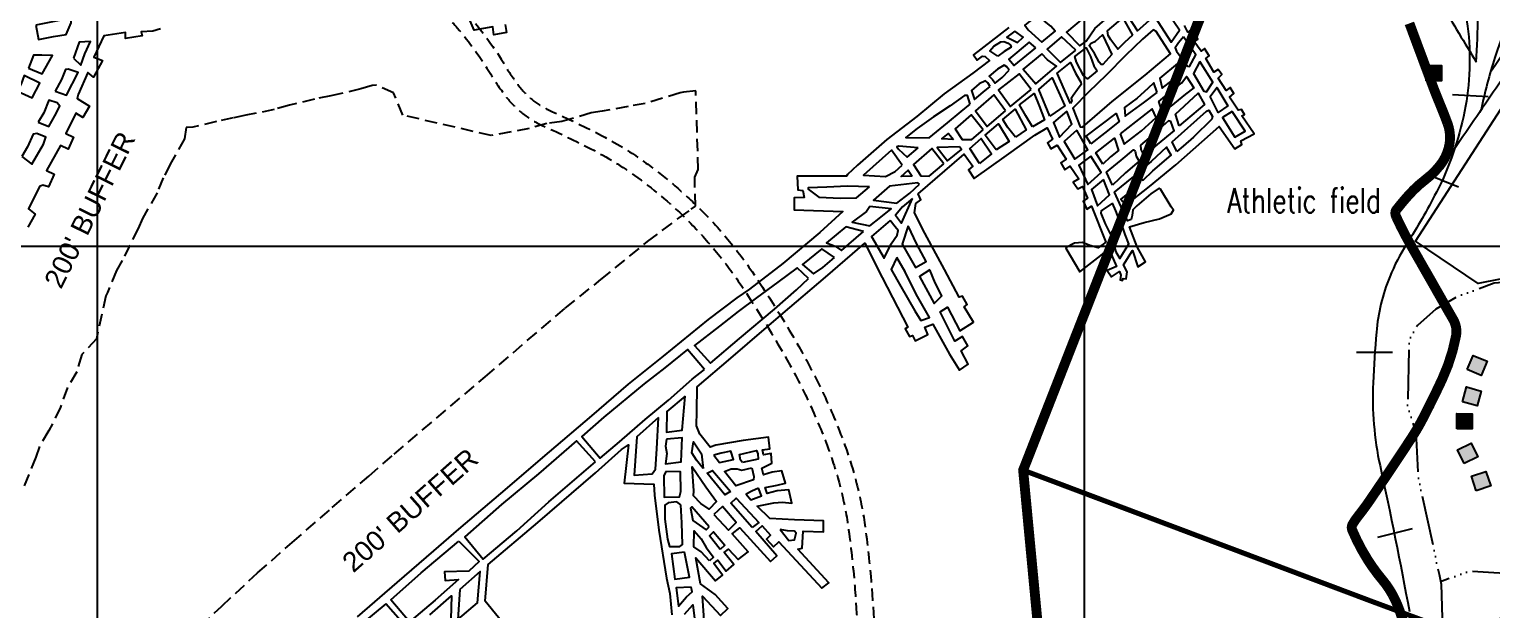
# Model space of a CAD drawing. Header units: inches. Extents: x 10131215 to 10153225, y 3476725 to 3491422.
# Drawn here: x 10145862 to 10148825, y 3483264 to 3484440 of the extents above; entities that cross this region are included whole.
import ezdxf
from ezdxf.enums import TextEntityAlignment as Align

# ---------------------------------------------------------------- set-up
doc = ezdxf.new("R2010")
doc.units = ezdxf.units.IN
doc.header["$LTSCALE"] = 100
doc.header["$MEASUREMENT"] = 0
for name, pattern in [('CENTER', [2, 1.25, -0.25, 0.25, -0.25]), ('CENTER2', [1.125, 0.75, -0.125, 0.125, -0.125]), ('DASHED2', [0.375, 0.25, -0.125]), ('HIDDEN', [0.375, 0.25, -0.125]), ('STREAM', [1.5, 1, -0.125, 0, -0.125, 0, -0.125, 0, -0.125])]:
    doc.linetypes.add(name, pattern=pattern)
doc.layers.get('0').update_dxf_attribs({"color": 60, "linetype": 'CONTINUOUS'})
for name, color, linetype in [('BOUNDARY-CITY', 251, 'CENTER2'), ('BUFFER ZONE-200', 200, 'HIDDEN'), ('BUILDINGS', 7, 'CONTINUOUS'), ('GEOGRAPHIC LABELS', 7, 'CONTINUOUS'), ('GRID COORDINATES-VA SOUTH NAD27', 252, 'CONTINUOUS'), ('MINE WORKINGS-ADJACENT-GREGORY COAL-6690', 251, 'CONTINUOUS'), ('MINE WORKINGS-ADJACENT-SLICK LIZARD-OM429', 251, 'CONTINUOUS'), ('OUTCROP-UPPER MASON-IMBODEN', 7, 'CONTINUOUS'), ('PROPERTY LINES-MINERAL', 1, 'CENTER'), ('RAILROADS', 30, 'CONTINUOUS'), ('ROADS', 34, 'DASHED2'), ('WATER-SURFACE', 140, 'STREAM')]:
    doc.layers.add(name, color=color, linetype=linetype)
doc.styles.add('BUFFER LABELS', font='ARIAL.TTF', dxfattribs={"height": 40})
doc.styles.add('ROMANS', font='ROMANS.SHX')

# ---------------------------------------------------------------- blocks, each defined once
blk = doc.blocks.new('RRTIC')
blk.add_line((0, -36.2), (0, 36.2))

msp = doc.modelspace()

# ---------------------------------------------------------------- linework, layer by layer
at = {"layer": 'BOUNDARY-CITY', "const_width": 10.3, "flags": 128}
msp.add_lwpolyline([(10148420.8, 3484951.7), (10148777.9, 3485880.1), (10148796.5, 3485897.3), (10149368.4, 3485676.6), (10150282.5, 3485316.3), (10149776.3, 3483985.3), (10149438.3, 3483084.8), (10149398.1, 3482978.8), (10148582.1, 3483281.3), (10147875.8, 3483547), (10148313, 3484683.6)], close=True, dxfattribs=at)
at = {"layer": 'BOUNDARY-CITY', "linetype": 'Continuous', "flags": 128}
msp.add_lwpolyline([(10149030.8, 3483970.6), (10148797.5, 3483925.1), (10148670.6, 3484011), (10148886.8, 3484344.9), (10148935.1, 3484338.7)], dxfattribs=at)
at = {"layer": 'BUFFER ZONE-200'}
for points in [[(10147212.4, 3484314.9), (10147187.8, 3484312.4), (10147181.1, 3484310.8), (10147110, 3484289.6), (10147075.1, 3484283.3), (10147022.8, 3484273.8), (10147000.5, 3484270.3), (10146940.9, 3484253.1), (10146910.6, 3484249), (10146875, 3484238.6), (10146798.1, 3484224.7), (10146618.8, 3484265.8), (10146599.8, 3484311.2), (10146564.5, 3484326.9), (10146556.9, 3484325.8), (10146533.7, 3484318.9), (10146473, 3484305.3), (10146440.1, 3484298.2), (10146389.1, 3484285.9), (10146358.1, 3484277.1), (10146300.8, 3484265.8), (10146275.2, 3484260.3), (10146241, 3484253), (10146193.4, 3484241.9), (10146179.8, 3484240.8), (10146176.5, 3484217.8), (10146147.4, 3484167), (10146133.5, 3484138.8), (10146121, 3484108.6), (10146091.3, 3484056.5), (10146082.3, 3484036.2), (10146050.4, 3483971.5), (10146038.9, 3483951.3), (10146020.6, 3483906.5), (10146017, 3483899.7), (10145997.9, 3483812.8), (10145968.5, 3483781.1), (10145958, 3483746.3), (10145939.1, 3483714.1), (10145925.4, 3483674.7), (10145901.7, 3483627), (10145882.6, 3483594.8), (10145875.5, 3483573.1), (10145848.1, 3483507.1)], [(10145953.7, 3483007.9), (10146060.2, 3483094.1), (10146118.2, 3483150.2), (10146209.7, 3483231.1), (10146252.1, 3483271.8), (10146324.3, 3483338.8), (10146394.6, 3483400.6), (10146475.8, 3483471.1), (10146550.2, 3483535), (10146601, 3483579.4), (10146687, 3483652.3), (10146785.7, 3483736.1), (10146871.1, 3483809.3), (10146948, 3483874.8), (10147020.1, 3483933), (10147114.6, 3484010), (10147178.5, 3484057.9), (10147203.3, 3484075.3), (10147211.8, 3484081.8), (10147210.3, 3484140.1), (10147217.5, 3484155.7), (10147212.4, 3484314.9)]]:
    msp.add_lwpolyline(points, dxfattribs=at)
at = {"layer": 'BUILDINGS'}
for points in [[(10148692.6, 3484335.6), (10148692.6, 3484366.5), (10148723.5, 3484366.5), (10148723.5, 3484335.6)], [(10148775.7, 3483751.1), (10148787.9, 3483779.5), (10148816.3, 3483767.4), (10148804.2, 3483738.9)], [(10148765.8, 3483685.6), (10148774.2, 3483715.4), (10148804, 3483707), (10148795.6, 3483677.2)], [(10148754.4, 3483630.5), (10148754.6, 3483661.5), (10148785.5, 3483661.3), (10148785.4, 3483630.4)], [(10148769.6, 3483560.3), (10148755.9, 3483588), (10148783.6, 3483601.7), (10148797.3, 3483574)], [(10148793.8, 3483505.3), (10148784.1, 3483534.7), (10148813.5, 3483544.4), (10148823.2, 3483515)]]:
    msp.add_lwpolyline(points, close=True, dxfattribs=at)
for points in [[(10148692.6, 3484366.5), (10148723.5, 3484366.5), (10148692.6, 3484335.6), (10148723.5, 3484335.6)], [(10148787.9, 3483779.5), (10148816.3, 3483767.4), (10148775.7, 3483751.1), (10148804.2, 3483738.9)], [(10148774.2, 3483715.4), (10148804, 3483707), (10148765.8, 3483685.6), (10148795.6, 3483677.2)], [(10148754.6, 3483661.5), (10148785.5, 3483661.3), (10148754.4, 3483630.5), (10148785.4, 3483630.4)], [(10148755.9, 3483588), (10148783.6, 3483601.7), (10148769.6, 3483560.3), (10148797.3, 3483574)], [(10148784.1, 3483534.7), (10148813.5, 3483544.4), (10148793.8, 3483505.3), (10148823.2, 3483515)]]:
    msp.add_solid(points, dxfattribs=at)
at = {"layer": 'GRID COORDINATES-VA SOUTH NAD27'}
for p, q in [((10146000, 3476730), (10146000, 3490730)), ((10148000, 3476730), (10148000, 3490730)), ((10153220, 3484000), (10131220, 3484000))]:
    msp.add_line(p, q, dxfattribs=at)
at = {"layer": 'MINE WORKINGS-ADJACENT-GREGORY COAL-6690', "flags": 128}
for points in [[(10146127.6, 3484441), (10146112.3, 3484436), (10146088.9, 3484434.5), (10146090.6, 3484426.9), (10146057.1, 3484421.5), (10146057.1, 3484433), (10146013.3, 3484426.8), (10145993, 3484383.6), (10146010.2, 3484376.9), (10145992.2, 3484342.7), (10145980.3, 3484352.4), (10145961.1, 3484308), (10145958.7, 3484299.8), (10145983.9, 3484283.9), (10145970.7, 3484261), (10145956.5, 3484269.7), (10145935.9, 3484228.6), (10145951.2, 3484221.4), (10145941, 3484196.8), (10145925.3, 3484204.3), (10145896.8, 3484153.9), (10145912.5, 3484146.7), (10145901.1, 3484121), (10145889.1, 3484124), (10145882.3, 3484121.7), (10145860.3, 3484076.2), (10145873.7, 3484065.3), (10145858.7, 3484039)], [(10146826.2, 3484449.8), (10146829.1, 3484433.6), (10146802.9, 3484428.8), (10146801.5, 3484445.1), (10146763.6, 3484437.8), (10146753.5, 3484461.9)]]:
    msp.add_lwpolyline(points, dxfattribs=at)
for points in [[(10145875.3, 3484448), (10145880.5, 3484419), (10145911.1, 3484424.9), (10145936.9, 3484429.4), (10145946.8, 3484452.9), (10145946.4, 3484462.3)], [(10145951.5, 3484381.5), (10145966.3, 3484367.1), (10145974.7, 3484390), (10145985.7, 3484415), (10145963.2, 3484413.8)], [(10145860.4, 3484361.3), (10145887.8, 3484349.4), (10145909.1, 3484387), (10145887, 3484387.2), (10145870.5, 3484387.3)], [(10145914.5, 3484314.3), (10145937.1, 3484306.1), (10145961.1, 3484352.2), (10145941, 3484359.3), (10145935.4, 3484358.2), (10145927.3, 3484338)], [(10145838, 3484314.5), (10145845.2, 3484311.3), (10145868, 3484301.1), (10145883.4, 3484330.8), (10145851.4, 3484346.4), (10145845.2, 3484329.1)], [(10145880.1, 3484251.8), (10145901.4, 3484242.9), (10145913.7, 3484264.7), (10145924.1, 3484284.2), (10145918.5, 3484290.9), (10145901.7, 3484296.2), (10145891.1, 3484270.4)], [(10145846.9, 3484182), (10145867.4, 3484167), (10145891, 3484207.4), (10145895.4, 3484221.4), (10145876.9, 3484229.1), (10145870, 3484227.2), (10145858.1, 3484202.1)]]:
    msp.add_lwpolyline(points, close=True, dxfattribs=at)
at = {"layer": 'MINE WORKINGS-ADJACENT-SLICK LIZARD-OM429', "flags": 128}
for points in [[(10148149, 3484526.4), (10148121.9, 3484503.3), (10148124.2, 3484491.4), (10148148.7, 3484455.7), (10148175.4, 3484413.5), (10148192.3, 3484437.8), (10148169.9, 3484472.1), (10148161.1, 3484487.3), (10148154.1, 3484510.6)], [(10148079.2, 3484488.5), (10148056.4, 3484514.5), (10148018.4, 3484480.1), (10147963.5, 3484434.3), (10147990.7, 3484406.1), (10148003.8, 3484415.8), (10148021.2, 3484441.2), (10148051.6, 3484467.6)], [(10147908.3, 3484466.3), (10147889.1, 3484456), (10147879.3, 3484448.3), (10147885.9, 3484438.9), (10147913.4, 3484413.7), (10147940.7, 3484435.9), (10147932.1, 3484446.1), (10147918.8, 3484456.4)], [(10148111.1, 3484491.5), (10148086, 3484469.9), (10148107.7, 3484436.9), (10148131.4, 3484457.6)], [(10147859.2, 3484436.1), (10147842.9, 3484423.7), (10147864.1, 3484412.8), (10147875.5, 3484423.7)], [(10148145.4, 3484435.3), (10148139.4, 3484438.6), (10148117.8, 3484420.1), (10148084.1, 3484387.3), (10148044.2, 3484346.7), (10148008.1, 3484312.5), (10147976.4, 3484280.3), (10147991.6, 3484242.6), (10147996.1, 3484241.7), (10148056.2, 3484293.4), (10148122.9, 3484347), (10148174.7, 3484390.4)], [(10148097.2, 3484427.8), (10148081.1, 3484413.3), (10148067.4, 3484399.6), (10148053.8, 3484418.6), (10148048.2, 3484427.4), (10148046.5, 3484436.4), (10148078, 3484462.7)], [(10147824.6, 3484385.6), (10147808, 3484396.3), (10147816.2, 3484405.5), (10147830.8, 3484414.5), (10147836.9, 3484415.1), (10147845.4, 3484411.9), (10147849.9, 3484408), (10147851.6, 3484403.5), (10147837.4, 3484394.7)], [(10147901.2, 3484402.6), (10147887.9, 3484413.6), (10147846.8, 3484379.5), (10147857.6, 3484366.5)], [(10147982.8, 3484397.5), (10147953.2, 3484424.5), (10147924.4, 3484399.7), (10147951.7, 3484372.6)], [(10148055.5, 3484388.7), (10148037.5, 3484368.7), (10148033.6, 3484368.6), (10148029.6, 3484373.2), (10148020.5, 3484390.7), (10148009.4, 3484407.3), (10148013.9, 3484412), (10148022.1, 3484415.5), (10148036.8, 3484428.9)], [(10148201, 3484424.5), (10148190.4, 3484412.1), (10148183.5, 3484402.6), (10148186.3, 3484395.3), (10148208.8, 3484364.9), (10148212.9, 3484364.4), (10148225.6, 3484388.3)], [(10147913.7, 3484389.8), (10147875.8, 3484359.2), (10147901.4, 3484329.1), (10147921.3, 3484346.4), (10147943.7, 3484364.9), (10147925.3, 3484378)], [(10148025.5, 3484355.4), (10148006, 3484339.5), (10147998.4, 3484346.3), (10147983.7, 3484373.5), (10147980.4, 3484384.5), (10148003.8, 3484402.2), (10148012.4, 3484384.9), (10148019.3, 3484365.9)], [(10147847.6, 3484357.3), (10147842.6, 3484363.7), (10147837.4, 3484367.4), (10147824.1, 3484359.1), (10147806.9, 3484344.8), (10147814, 3484337.8), (10147819.1, 3484330.5), (10147833.4, 3484342.4)], [(10147892.2, 3484317.7), (10147867.6, 3484349.4), (10147825.8, 3484317.2), (10147850.2, 3484283.4)], [(10147972, 3484289.3), (10147944.7, 3484351.1), (10147971.4, 3484372.6), (10147981.8, 3484351.1), (10147992.5, 3484332.9), (10147993.3, 3484328.3), (10147985.7, 3484317.9), (10147976.9, 3484306), (10147973.2, 3484299.9), (10147974.3, 3484295.2)], [(10148188.7, 3484370.7), (10148152.9, 3484341), (10148157.8, 3484320.7), (10148199.3, 3484353.3)], [(10148233.5, 3484374.3), (10148220.7, 3484350.2), (10148242.2, 3484314.5), (10148247.4, 3484313.2), (10148260, 3484333)], [(10147809, 3484324.1), (10147804.4, 3484331.5), (10147799.3, 3484335.2), (10147787, 3484329.6), (10147771, 3484316), (10147777.3, 3484297.8), (10147794.9, 3484312.3)], [(10147929.9, 3484264), (10147907.7, 3484318.1), (10147934.8, 3484341.6), (10147960.1, 3484285.1)], [(10148147.1, 3484311.5), (10148140.6, 3484331.1), (10148128.2, 3484319.8), (10148107, 3484300.2), (10148081.3, 3484281.1), (10148082.8, 3484264.2), (10148119.8, 3484291.1)], [(10148158.7, 3484269.3), (10148150.9, 3484293.7), (10148179.8, 3484317.6), (10148197, 3484331.2), (10148206.5, 3484344), (10148221.8, 3484321.5), (10148205, 3484308.1), (10148174.8, 3484283.9)], [(10148254.9, 3484303.6), (10148268.4, 3484321.7), (10148290.5, 3484285), (10148270.9, 3484271.6)], [(10147768.6, 3484287.9), (10147762.8, 3484305.5), (10147757.1, 3484305.7), (10147727.9, 3484284.7), (10147694.1, 3484262.4), (10147660.7, 3484238.6), (10147637.8, 3484220.5), (10147685.6, 3484219.8), (10147722.5, 3484250.5), (10147750.1, 3484273.1)], [(10147839.9, 3484274.8), (10147816.1, 3484307.1), (10147779.2, 3484274.8), (10147803.2, 3484242.8)], [(10147894.4, 3484242.1), (10147880.9, 3484264.6), (10147868.2, 3484286.5), (10147897.8, 3484309.7), (10147908.4, 3484284.8), (10147918.8, 3484256.5)], [(10148192, 3484244), (10148184.2, 3484267.6), (10148230.1, 3484310.7), (10148243, 3484287.5)], [(10147795.1, 3484236.2), (10147770.5, 3484266.4), (10147737.7, 3484237.9), (10147752.5, 3484216.3), (10147772, 3484216.6)], [(10147860.1, 3484221.1), (10147843.8, 3484241.9), (10147834.7, 3484256.9), (10147859.8, 3484278.2), (10147882.2, 3484236.4)], [(10147964.1, 3484274.3), (10147937.5, 3484251.1), (10147949.4, 3484221.6), (10147974.5, 3484248)], [(10148012.7, 3484207.6), (10148003.7, 3484223.5), (10148033.7, 3484246), (10148064.3, 3484269.5), (10148070.4, 3484253.2), (10148040.4, 3484229.4)], [(10148072.6, 3484228.3), (10148080.4, 3484207), (10148115.4, 3484234.2), (10148145.2, 3484260.9), (10148136.9, 3484278.9), (10148103.3, 3484252.6)], [(10148187.1, 3484192.4), (10148178, 3484211.6), (10148247.6, 3484274.2), (10148251.8, 3484276.1), (10148259.8, 3484263.4), (10148257.8, 3484257.5), (10148220.9, 3484221.2), (10148200.1, 3484202.9)], [(10148299.2, 3484273.2), (10148280, 3484261.1), (10148304.5, 3484221.1), (10148325.5, 3484233.5)], [(10147821.4, 3484195.7), (10147798.8, 3484225.1), (10147826.1, 3484248.2), (10147847.4, 3484212.9)], [(10147984.5, 3484235.4), (10147958.7, 3484212.8), (10147980.2, 3484176.9), (10148006.6, 3484195.6)], [(10148113.4, 3484205.3), (10148114.3, 3484196.6), (10148120.8, 3484182.6), (10148147.9, 3484206.8), (10148181.6, 3484234.2), (10148174.9, 3484253), (10148170.2, 3484254.6), (10148139.9, 3484227.2)], [(10147663.1, 3484199.8), (10147623.7, 3484203), (10147619.9, 3484202.1), (10147623.1, 3484197.3), (10147640.8, 3484180.9)], [(10147747.1, 3484201.9), (10147701.5, 3484200.1), (10147722.5, 3484173.5), (10147750.9, 3484196.4)], [(10147734.4, 3484216.9), (10147710.7, 3484217.7), (10147724.3, 3484228.6)], [(10147787.6, 3484168), (10147767.7, 3484198.1), (10147790.6, 3484218.8), (10147811.5, 3484187.9)], [(10148037, 3484167), (10148022.9, 3484189.7), (10148060.6, 3484219.6), (10148068.7, 3484194.4), (10148053, 3484181.5)], [(10148110.4, 3484151.7), (10148113.6, 3484142.9), (10148114.7, 3484136.1), (10148118.8, 3484134.2), (10148138.4, 3484153.1), (10148175.8, 3484184.6), (10148166.2, 3484200.8), (10148135.3, 3484172.1)], [(10147630.8, 3484164.8), (10147608.7, 3484195.3), (10147552.1, 3484144.6), (10147597.1, 3484141.6), (10147616.5, 3484152.1)], [(10147714.9, 3484167.1), (10147690.5, 3484198.4), (10147653.4, 3484166.1), (10147668.7, 3484143.2), (10147685.1, 3484142.7)], [(10148013.2, 3484182.6), (10147988.4, 3484164.4), (10148006.7, 3484125.7), (10148033.7, 3484149.8)], [(10148057, 3484124.3), (10148044.7, 3484150.6), (10148074.2, 3484174.7), (10148099.2, 3484195.8), (10148102.6, 3484193.1), (10148104.8, 3484182.7), (10148111, 3484172.5), (10148083.2, 3484149.1)], [(10147651, 3484142.6), (10147628.7, 3484141.9), (10147642.5, 3484154.2)], [(10147564.7, 3484120.6), (10147520.2, 3484122.1), (10147478.3, 3484120.1), (10147440.3, 3484118.6), (10147440.4, 3484115.9), (10147461.6, 3484099.8), (10147505.8, 3484097.9), (10147537.9, 3484098.5)], [(10147665.8, 3484125.9), (10147662.3, 3484128.9), (10147605.3, 3484122.2), (10147572.8, 3484093.8), (10147619.9, 3484087.7), (10147646.3, 3484108.2)], [(10148038.7, 3484135.7), (10148014.2, 3484115.4), (10148026.6, 3484082.1), (10148050.7, 3484104.5)], [(10147565.3, 3484080.7), (10147558.6, 3484071.1), (10147529.3, 3484049.4), (10147564.8, 3484042.1), (10147587.4, 3484059.2), (10147608.1, 3484076.5)], [(10147651.4, 3484097.2), (10147631.5, 3484080.4), (10147616.9, 3484063.3), (10147629.2, 3484047)], [(10148056.9, 3484088), (10148033.7, 3484071.9), (10148033.4, 3484067.7), (10148041.7, 3484045.6), (10148051.9, 3484025.8), (10148071.6, 3484051.4), (10148063.8, 3484072)], [(10147606.1, 3484052.3), (10147568.8, 3484020.1), (10147594.1, 3483976), (10147608.4, 3484005.5), (10147620.2, 3484023), (10147622.7, 3484032.3), (10147616.6, 3484039.7)], [(10147552.3, 3484030), (10147516.4, 3484039.5), (10147477.1, 3484007.3), (10147494.8, 3484000.3), (10147507.8, 3483991.7)], [(10147642.9, 3484041.7), (10147630.7, 3484004.9), (10147657.5, 3483957.3), (10147679.4, 3483969.4), (10147660.6, 3484004.6)], [(10148058.1, 3484007.8), (10148063.8, 3483989.4), (10148071.4, 3483975.4), (10148090.1, 3484005.2), (10148082.3, 3484024.2), (10148076.9, 3484040.1)], [(10147493.5, 3483977.8), (10147467.7, 3483995.4), (10147428.8, 3483963.4), (10147450.9, 3483944.8), (10147469.7, 3483957.1)], [(10147619.5, 3483977.7), (10147608.3, 3483953.2), (10147628.2, 3483919.2), (10147656.6, 3483869.8), (10147668.5, 3483849.8), (10147685.8, 3483856), (10147658.7, 3483903.4), (10147636.6, 3483948.4)], [(10147440.7, 3483935), (10147417.9, 3483956.7), (10147378.8, 3483927.8), (10147335.8, 3483896.1), (10147298.1, 3483868.1), (10147260.5, 3483838.5), (10147209.6, 3483799.1), (10147242.2, 3483763.4), (10147301.3, 3483813.4), (10147371.8, 3483873.3), (10147416.7, 3483912.4)], [(10147686.4, 3483952.8), (10147665.7, 3483939.5), (10147695.2, 3483884.7), (10147711.2, 3483900.3), (10147697.6, 3483926.6)], [(10147230.4, 3483750.9), (10147195.6, 3483791.6), (10147150, 3483754.3), (10147108.1, 3483721.8), (10147026, 3483654.4), (10146981.6, 3483615.3), (10147019, 3483571.4), (10147058.1, 3483604.6), (10147109.7, 3483649.5), (10147157.1, 3483689), (10147205.4, 3483731.3)], [(10147190.6, 3483696.9), (10147153.7, 3483665.8), (10147153.4, 3483623.9), (10147184.6, 3483628.2)], [(10147136.9, 3483653.5), (10147093.3, 3483614.7), (10147087.4, 3483536.6), (10147123.9, 3483539.2), (10147131, 3483549.1), (10147133.2, 3483590)], [(10147152.8, 3483609.7), (10147151.2, 3483595.7), (10147153.9, 3483580.5), (10147151.3, 3483559.5), (10147183.1, 3483564), (10147184.6, 3483612.4)], [(10147009.2, 3483563.9), (10146970.8, 3483606.3), (10146893.5, 3483539.8), (10146819.1, 3483477.5), (10146744.2, 3483411.9), (10146781.6, 3483367), (10146849.9, 3483424.1), (10146915, 3483482.7)], [(10147227.3, 3483550.1), (10147214.2, 3483566.9), (10147204.1, 3483582.1), (10147207.8, 3483604.1), (10147224.1, 3483580.3)], [(10147249.1, 3483577.1), (10147260.4, 3483562.7), (10147288.8, 3483568.8), (10147283.6, 3483585.6), (10147263.6, 3483581.4)], [(10147307, 3483562.5), (10147302.9, 3483567.3), (10147301, 3483578.6), (10147335.7, 3483586.7), (10147338.5, 3483580.1), (10147339, 3483569)], [(10147208.1, 3483495), (10147208.4, 3483505.4), (10147205.2, 3483554), (10147233.1, 3483513), (10147254.3, 3483483.7), (10147239.3, 3483467.7), (10147222.6, 3483479.3)], [(10147325.8, 3483551.4), (10147330.3, 3483534.2), (10147329.1, 3483527.5), (10147293.7, 3483515.1), (10147270.6, 3483544.4), (10147284.4, 3483549.4), (10147296, 3483549.5), (10147305.9, 3483546.9)], [(10147152, 3483544.3), (10147147.7, 3483535.2), (10147148.7, 3483492.5), (10147179.6, 3483492.7), (10147182.3, 3483503.6), (10147181.8, 3483543.8)], [(10147282.7, 3483503.6), (10147271.5, 3483496.9), (10147235.7, 3483540.6), (10147246.2, 3483546.4)], [(10147326.4, 3483430.8), (10147283.4, 3483479.9), (10147294.4, 3483490.5), (10147340.2, 3483441.3)], [(10147339.7, 3483510.5), (10147325.8, 3483504.3), (10147314.3, 3483498.2), (10147323.7, 3483487.2), (10147345.6, 3483494.7)], [(10147181.9, 3483476.8), (10147174.3, 3483482.6), (10147156.6, 3483480.6), (10147149.5, 3483476.3), (10147150, 3483447.8), (10147154.9, 3483407.5), (10147158.9, 3483392.6), (10147180.2, 3483392.6), (10147185.8, 3483396.6), (10147184.2, 3483440.3)], [(10147239.8, 3483432.1), (10147204.2, 3483472.7), (10147201.8, 3483470.2), (10147206.5, 3483444.7), (10147233.4, 3483425.9)], [(10147249.2, 3483457.5), (10147278.4, 3483425.7), (10147294.4, 3483440.7), (10147266.6, 3483473.4)], [(10146732.6, 3483403.1), (10146773.3, 3483362.2), (10146752.5, 3483342.7), (10146703, 3483341.3), (10146704.7, 3483323.7), (10146731.7, 3483325.7), (10146684.4, 3483284), (10146632.5, 3483240), (10146594.3, 3483284.4), (10146656.2, 3483339.1)], [(10147240, 3483363.5), (10147223.2, 3483381.4), (10147208.8, 3483391.8), (10147209.4, 3483424.1), (10147223.4, 3483407.8), (10147233.8, 3483390.4), (10147248.6, 3483371)], [(10147261.7, 3483386.2), (10147240.2, 3483414), (10147248.5, 3483422.3), (10147271.1, 3483395)], [(10147383.5, 3483426.6), (10147401.3, 3483404.8), (10147412.6, 3483405.8), (10147415.8, 3483419.6), (10147412.2, 3483423.7), (10147398.5, 3483424.3)], [(10147189.4, 3483380.9), (10147162.9, 3483377.5), (10147169.9, 3483326.2), (10147199.7, 3483330.5)], [(10146734.1, 3483305.3), (10146730.3, 3483244.7), (10146770.3, 3483278.6), (10146775.4, 3483341.7)], [(10147202.9, 3483310.1), (10147172.6, 3483308.9), (10147177.6, 3483271.2), (10147193.6, 3483290.1), (10147204.9, 3483300.8)], [(10146584.7, 3483276.5), (10146486, 3483194.4), (10146553.8, 3483174.2), (10146596.6, 3483212.2), (10146624.4, 3483231.1)]]:
    msp.add_lwpolyline(points, close=True, dxfattribs=at)
for points in [[(10147846.5, 3484443.2), (10147775, 3484388.3), (10147782.5, 3484377.6), (10147793.3, 3484385.4), (10147799.1, 3484385), (10147807.5, 3484376.3), (10147773.8, 3484351.1), (10147715.7, 3484309.4), (10147660.3, 3484263.5), (10147599.4, 3484216.9), (10147540.3, 3484164.7), (10147519.9, 3484145.6), (10147517.6, 3484142.6), (10147418, 3484142.7), (10147418.9, 3484114.8), (10147429.3, 3484113.6), (10147431.9, 3484099.4), (10147411.5, 3484098.7), (10147412.1, 3484074.4), (10147510.5, 3484070.5), (10147463.5, 3484028.1), (10147389.1, 3483965.7), (10147321.5, 3483913.8), (10147295.8, 3483895.9), (10147237.8, 3483852.4), (10147146.1, 3483777.7), (10147075.7, 3483720.8), (10147001, 3483657.2), (10146915.5, 3483584), (10146816.5, 3483499.8), (10146731.5, 3483427.8), (10146681.1, 3483383.8), (10146606.5, 3483319.7), (10146526.2, 3483250)], [(10147232.9, 3483194.2), (10147226.1, 3483292.1), (10147262.5, 3483252.9), (10147277.2, 3483266.9), (10147251.4, 3483295.3), (10147221.9, 3483316.9), (10147212.4, 3483369.2), (10147252.4, 3483322.5), (10147266.4, 3483334.5), (10147248.7, 3483358), (10147256.8, 3483364.6), (10147274.2, 3483342.3), (10147289.5, 3483355.7), (10147269.8, 3483380.3), (10147279, 3483387.1), (10147298.3, 3483366.2), (10147318.6, 3483381.7), (10147286.4, 3483418.2), (10147301.7, 3483430.4), (10147363.7, 3483361.7), (10147376.7, 3483373.6), (10147334.2, 3483422.6), (10147346.8, 3483434.5), (10147363.8, 3483415.5), (10147355.8, 3483407.4), (10147370, 3483391.7), (10147380.5, 3483401.5), (10147467.7, 3483307.9), (10147481.9, 3483318.7), (10147419, 3483387.2), (10147427.9, 3483389.3), (10147430, 3483423.3), (10147471.1, 3483422.2), (10147471.5, 3483444.3), (10147412.8, 3483446.4), (10147362.2, 3483449.1), (10147337.1, 3483474.2), (10147370.7, 3483481.1), (10147388.3, 3483482.1), (10147407.4, 3483479.8), (10147401, 3483507.1), (10147377.4, 3483505), (10147357.3, 3483499.8), (10147352.8, 3483511.7), (10147377.2, 3483516.5), (10147394.3, 3483520.6), (10147387.1, 3483545.6), (10147367.3, 3483542.8), (10147349.9, 3483537.3), (10147346.3, 3483551.2), (10147366.5, 3483560.9), (10147365.2, 3483580.7), (10147349.6, 3483577.9), (10147347.9, 3483588.2), (10147362.2, 3483590.1), (10147359.9, 3483613.5), (10147308.6, 3483607.3), (10147253, 3483597.4), (10147241.4, 3483593.5), (10147220.6, 3483619.8), (10147213.8, 3483636.9), (10147214.4, 3483666.7), (10147215.2, 3483715.4), (10147283.4, 3483774.1), (10147389.3, 3483865), (10147475.1, 3483937.6), (10147555, 3484006.4), (10147590, 3483937.3), (10147642.2, 3483836.3), (10147636.5, 3483832.9), (10147645.3, 3483817.7), (10147651.3, 3483819.9), (10147657.3, 3483808.8), (10147682.9, 3483821.5), (10147676.5, 3483836.6), (10147693, 3483842.9), (10147726.6, 3483782.1), (10147747, 3483749.7), (10147764.6, 3483761.3), (10147750.4, 3483788.4), (10147763.4, 3483798.9), (10147753, 3483817.6), (10147737.5, 3483807.9), (10147707.5, 3483867.6), (10147722.7, 3483877.4), (10147747.3, 3483828.9), (10147775.2, 3483846.5), (10147756.6, 3483877.9), (10147762.1, 3483882.4), (10147752.9, 3483899.4), (10147746.1, 3483897.5), (10147716.5, 3483953.4), (10147676.6, 3484027.2), (10147655.5, 3484067.9), (10147658.6, 3484086.7), (10147668.2, 3484094.7), (10147663.3, 3484106.4), (10147716.9, 3484152.9), (10147756, 3484187.1), (10147773.7, 3484162.7), (10147765.3, 3484155.4), (10147776.2, 3484137.5), (10147842.3, 3484183.9), (10147899.8, 3484225.6), (10147924.6, 3484240.4), (10147935.3, 3484217.1), (10147924.9, 3484210.2), (10147932.1, 3484197.8), (10147944.8, 3484205.3), (10147962.8, 3484176.5), (10147952.4, 3484169.6), (10147960.5, 3484155.3), (10147971.3, 3484162.5), (10147988.5, 3484137), (10147977.4, 3484130.4), (10147986.3, 3484116.6), (10147995.9, 3484121.7), (10148006.4, 3484097.7), (10147997.1, 3484091.7), (10148004.6, 3484075.2), (10148014.1, 3484081.5), (10148043.4, 3484008.5), (10148028.1, 3483997), (10148011.2, 3484001.9), (10147996.3, 3484007.9), (10147980.1, 3484006.7), (10147963.2, 3483997.6), (10147962.1, 3483996.3), (10147990.7, 3483948.9), (10148033.4, 3483981.8), (10148049.3, 3483995.2), (10148065.2, 3483959.6), (10148046.1, 3483951.3), (10148054.6, 3483938.8), (10148070.9, 3483949), (10148073.5, 3483942), (10148072.4, 3483932.4), (10148077.1, 3483930.9), (10148078.3, 3483935), (10148084.5, 3483934.3), (10148086.7, 3483948.5), (10148079.3, 3483962.7), (10148097.4, 3483992.1), (10148108.1, 3483958.8), (10148123.7, 3483968.6), (10148106.9, 3483999.1), (10148091.6, 3484039.5), (10148120.9, 3484048.5), (10148152.4, 3484055.7), (10148175.8, 3484066), (10148180.2, 3484073.3), (10148175.8, 3484080.2), (10148154.2, 3484116.3), (10148151.1, 3484118.1), (10148134.6, 3484106.3), (10148106, 3484082.1), (10148098.3, 3484074), (10148096.4, 3484062.9), (10148094.4, 3484054.5), (10148087.5, 3484051.7), (10148061.2, 3484109.7), (10148100.2, 3484141.4), (10148110, 3484125.5), (10148073.5, 3484095.5), (10148083.7, 3484083.3), (10148131.8, 3484121.2), (10148185.2, 3484165), (10148273, 3484242.7), (10148304.9, 3484198), (10148319, 3484206.3), (10148316.9, 3484214.2), (10148343.8, 3484228.4), (10148318.7, 3484264.6), (10148324.3, 3484267.3), (10148318.1, 3484277.7), (10148311.6, 3484275.8), (10148294.1, 3484302.4), (10148302.7, 3484309.9), (10148295.2, 3484321.6), (10148287.1, 3484316.1), (10148271.2, 3484340.8), (10148278.5, 3484348), (10148270.9, 3484358.2), (10148262.5, 3484353.3), (10148246.3, 3484380.4), (10148252.7, 3484386), (10148243, 3484401.1), (10148236.5, 3484395.8), (10148221.9, 3484415.7), (10148229.8, 3484419.5), (10148216.1, 3484439.4), (10148209.2, 3484433.8), (10148202.7, 3484447.3)], [(10146839.8, 3483215.6), (10146786, 3483281.6), (10146792, 3483356.2), (10146892.3, 3483441.3), (10147009.3, 3483541.7), (10147061.6, 3483588.7), (10147076, 3483598.4), (10147067.5, 3483520.6), (10147127.3, 3483518.7), (10147128.5, 3483496.2), (10147137.4, 3483425.2), (10147153.1, 3483328), (10147159.6, 3483297.1), (10147163.7, 3483254.1)], [(10146673.3, 3483254.3), (10146717.7, 3483292.2), (10146715.5, 3483221.4)], [(10147189.5, 3483255.3), (10147206.3, 3483274.5), (10147216.7, 3483191.2)]]:
    msp.add_lwpolyline(points, dxfattribs=at)
at = {"layer": 'OUTCROP-UPPER MASON-IMBODEN', "const_width": 20}
msp.add_lwpolyline([(10148658.5, 3484451.8, 0.000872), (10148703.9, 3484330, 0.00871), (10148719.9, 3484289.4, -0.008859), (10148735.6, 3484249.5, -0.134995), (10148739.5, 3484206.3, -0.124657), (10148720.1, 3484163.7, -0.060769), (10148691.5, 3484135.8, 0.048707), (10148655.1, 3484101.8, 0.014552), (10148632, 3484074.1, 0.125976), (10148630.3, 3484070.3, 0.14892), (10148631.6, 3484060.3, 0.022801), (10148660.9, 3484003.3, 0.000038), (10148681.4, 3483967.3, -0.000037), (10148702.2, 3483931, -0.000144), (10148731.6, 3483879.3, -0.000269), (10148747.4, 3483851.7, -0.177484), (10148752.9, 3483818.7, -0.062546), (10148724.7, 3483730.7, -0.011065), (10148685.2, 3483650.6, -0.023934), (10148664.5, 3483615, -0.003407), (10148631.4, 3483564.7, -0.002164), (10148578.4, 3483486.1, -0.019289), (10148554.9, 3483454.3, 0.037568), (10148543.4, 3483437.5, 0.235316), (10148542.7, 3483425.3, 0.04088), (10148573.6, 3483366.1, 0.033935), (10148604.1, 3483324.3, -0.049974), (10148623.9, 3483295.3, -0.035314), (10148637.1, 3483266.6, -0.029911), (10148648, 3483231, -0.052901)], format="xyb", dxfattribs=at)
at = {"layer": 'PROPERTY LINES-MINERAL', "const_width": 20}
msp.add_lwpolyline([(10145852.5, 3477967.3), (10145477.2, 3478389.8), (10145524.1, 3478706.3), (10145289.6, 3479034.6), (10145840.8, 3479480), (10148022.2, 3482000.3), (10147875.8, 3483547), (10148796.5, 3485897.3), (10149467.1, 3485637.7), (10150064.7, 3487307.4), (10148434.5, 3489312), (10147050.6, 3488960.3), (10144259.3, 3488972), (10142693.6, 3487741), (10142154.1, 3487776.2), (10140301, 3489311.8), (10137154.3, 3489311.8)], dxfattribs=at)
at = {"layer": 'RAILROADS', "flags": 128}
for points in [[(10148625.1, 3484898.3, 0.015008), (10148662.3, 3484790), (10148665.5, 3484781.5, 0.013196), (10148703.9, 3484688.5, -0.0318), (10148749.5, 3484565.3), (10148753.3, 3484552.2, -0.01332), (10148767, 3484498.9, -0.016565), (10148773.8, 3484463.8), (10148776.3, 3484446.2, -0.080829), (10148770.1, 3484273.1, -0.069563), (10148713.1, 3484109.7, -0.023549), (10148652.7, 3484004.6, 0.045326), (10148618.5, 3483938.6, 0.076665), (10148591.6, 3483826.2, 0.008567), (10148585, 3483723.6, 0.065536), (10148598.9, 3483556.3, -0.007607), (10148658.5, 3483260.6, -0.039709)], [(10148793.8, 3484373.2, 0.014998), (10148797.5, 3484467.6, 0.016565), (10148790.4, 3484504.2, 0.048439), (10148725.8, 3484698.2, 0.06552), (10148629.7, 3484883.8)], [(10148579.4, 3484763.6, 0.025007), (10148723.4, 3484491.3, 0.000499), (10148793.8, 3484373.2, 0.014998)], [(10148932.1, 3484646.5, 0.022486), (10148831.7, 3484382.4, 0.030715), (10148804, 3484276.8, 23.15937)], [(10148822.8, 3484353.7, -0.001762), (10148997.7, 3484606.1, -0.105603), (10149064.3, 3484652.9, 2.352959)], [(10148846.9, 3484339.2, -0.001752), (10149020.6, 3484590.1), (10149026.5, 3484598.5), (10148839.6, 3484328.6, 0.000907), (10148750.3, 3484198.3)]]:
    msp.add_lwpolyline(points, format="xyb", dxfattribs=at)
at = {"layer": 'ROADS', "flags": 128}
for points in [[(10145422.4, 3486111.2, 0.017696), (10145406.1, 3486028.7, 0.175224), (10145414.8, 3485983, 0.146711), (10145453.2, 3485947.5, 0.040541), (10145523.3, 3485920.1, -0.24406), (10145610.5, 3485835.3, 0.155144), (10145655.8, 3485773, 0.084772), (10145713.3, 3485744.1, -0.027046), (10145760.4, 3485727, -0.118791), (10145841.9, 3485666.2, 0.038414), (10145911.1, 3485594.9, 0.049183), (10145965.3, 3485555.8, 0.037261), (10146012, 3485533.1, -0.140463), (10146116.8, 3485452.3, -0.088238), (10146161.3, 3485362.2, 0.031037), (10146210.2, 3485226, 0.048728), (10146238.7, 3485174.4, 0.116203), (10146303, 3485115.9, 0.16463), (10146373.9, 3485103, 0.061455), (10146476.9, 3485131.4, -0.0276), (10146521.6, 3485147.1, -0.094918), (10146620.8, 3485156.3, 0.089226), (10146728.3, 3485165, 0.039366), (10146790, 3485186.6, -0.009042), (10146870.3, 3485220.5, -0.128682), (10146986.5, 3485235, -0.083976), (10147136.9, 3485188.5, -0.076663), (10147221.3, 3485128.3, 0.016657), (10147316.5, 3485063.3, -0.248806), (10147357.8, 3484990.8, -0.028786), (10147354.9, 3484887.3, 0.051645), (10147356.5, 3484801, 0.056324), (10147379.2, 3484705.8, -0.054169), (10147396.8, 3484633.3, -0.517486), (10147372.7, 3484610.9, -0.080533), (10147337.3, 3484624.7, 0.053248), (10147221.9, 3484676.9, 0.129739), (10147100, 3484684.3, -0.08877), (10147026.2, 3484682.7, -0.243724), (10146946.6, 3484741.3, -0.120367), (10146931, 3484811.7, 0.08355), (10146923.9, 3484860.1, 0.487312), (10146857.1, 3484884.6, 0.195987), (10146833.8, 3484852.5, -0.017155), (10146814.9, 3484785.4, -0.050536), (10146779.1, 3484703.2, -0.165728), (10146701.7, 3484633.7, -0.081457), (10146655.2, 3484622.4, 0.073447), (10146586.2, 3484606.7, -0.046482), (10146565.8, 3484600.8, 0.389898), (10146538.8, 3484564.8, 0.308362), (10146578, 3484518.1, -0.0009), (10146638.9, 3484500.9, -0.147529), (10146728.9, 3484443.1, -0.041261), (10146796.9, 3484349, 0.029387), (10146829.1, 3484302, 0.122166), (10146901.1, 3484245.2, -0.010301), (10146993.3, 3484201.2, -0.038821), (10147088.2, 3484143.9, -0.038005), (10147191.3, 3484057.5, -0.049732), (10147298.4, 3483930, -0.023703), (10147403.8, 3483758.7, -0.038644), (10147482.7, 3483585.4, -0.054103), (10147522.1, 3483426.1, -0.013919), (10147535, 3483305, -0.02181), (10147541.9, 3483109.9, -0.013482), (10147539.2, 3483035, -0.066874), (10147510.6, 3482890.5, -0.07581), (10147471.8, 3482816.1, -0.021763), (10147428.6, 3482762.2, 0.246186), (10147405.3, 3482665.4, 0.023218), (10147435.9, 3482563.5, 0.030807), (10147488.9, 3482438.2, 0.034279), (10147546.2, 3482340.5, 0.064303), (10147630.7, 3482245.5, 0.040545), (10147762.4, 3482148.6, 0.055942), (10147817.3, 3482122.6, -0.228612), (10147880.7, 3482060, -0.067688), (10147899.5, 3481970.7, 0.077372), (10147916.4, 3481897.4, 0.222444), (10147977.9, 3481839.8, 0.130653), (10148050.7, 3481835.8, 0.075902), (10148140.1, 3481869.2, 0.048977), (10148205.1, 3481914.3, -0.195185), (10148290, 3481942.3, -0.131323), (10148330.8, 3481928.4, 11.437793)], [(10145455.5, 3486103.5, 0.017696), (10145439.7, 3486023.3, 0.175224), (10145444, 3486000.3, 0.146711), (10145468.1, 3485978.1, 0.040541), (10145533.1, 3485952.6, -0.24406), (10145642.7, 3485846, 0.155144), (10145675.9, 3485800.4, 0.084772), (10145723.2, 3485776.7, -0.027046), (10145773.7, 3485758.2, -0.118791), (10145868, 3485687.9, 0.038414), (10145933.5, 3485620.4, 0.049183), (10145982.3, 3485585.2, 0.037261), (10146024.5, 3485564.7, -0.140463), (10146144.1, 3485472.4, -0.088238), (10146193.9, 3485371.7, 0.031037), (10146241.4, 3485239.5, 0.048728), (10146266.7, 3485193.6, 0.116203), (10146319.4, 3485145.7, 0.16463), (10146368.9, 3485136.6, 0.061455), (10146463.9, 3485162.9, -0.0276), (10146512.1, 3485179.7, -0.094918), (10146624.1, 3485190.1, 0.089226), (10146719.6, 3485197.8, 0.039366), (10146776.2, 3485217.7, -0.009042), (10146857.7, 3485252.1, -0.128682), (10146991, 3485268.7, -0.083976), (10147152.2, 3485218.9, -0.075005), (10147243.2, 3485154.3, 0.016313), (10147334.7, 3485092, -0.248806), (10147391.7, 3484991.8, -0.028786), (10147388.8, 3484884.4, 0.051645), (10147390.3, 3484805.1, 0.056324), (10147411.2, 3484717.4, -0.054169), (10147430.5, 3484637.7, -0.517486), (10147365.6, 3484577.7, -0.080533), (10147320.1, 3484595.4, 0.053248), (10147211.3, 3484644.6, 0.129739), (10147106.7, 3484650.9, -0.08877), (10147020.9, 3484649.2, -0.243724), (10146916.2, 3484726.3, -0.120367), (10146897, 3484812.5, 0.08355), (10146891.6, 3484849.7, 0.487312), (10146875, 3484855.7, 0.195987), (10146866.8, 3484844.4, -0.017155), (10146847.2, 3484775, -0.050536), (10146808.8, 3484686.6, -0.165728), (10146715, 3484602.4, -0.081457), (10146657.8, 3484588.5, 0.073447), (10146598.5, 3484575, -0.045374), (10146572.7, 3484567.5, 0.299584), (10146587.1, 3484550.8, -0.0009), (10146648.2, 3484533.6, -0.147529), (10146754.7, 3484465.2, -0.041261), (10146825.9, 3484366.5, 0.029387), (10146855.9, 3484322.8, 0.122166), (10146915.1, 3484276.2, -0.010301), (10147008.5, 3484231.6, -0.038821), (10147107.9, 3484171.5, -0.038005), (10147215, 3484081.9, -0.049732), (10147326.4, 3483949.2, -0.023703), (10147433.6, 3483775.1, -0.038644), (10147514.6, 3483597, -0.054103), (10147555.8, 3483430.6, -0.013919), (10147568.9, 3483307.7, -0.02181), (10147575.8, 3483109.6, -0.013482), (10147573.1, 3483032.8, -0.066874), (10147542.7, 3482879.5, -0.07581), (10147499.2, 3482796, -0.021763), (10147454.1, 3482739.7, 0.246186), (10147438.2, 3482673.6, 0.023218), (10147467.9, 3482574.8, 0.030807), (10147519.3, 3482453.4, 0.034279), (10147574.2, 3482359.7, 0.064303), (10147653, 3482271.2, 0.040545), (10147780.3, 3482177.5, 0.055942), (10147828.3, 3482154.8, -0.228612), (10147912.7, 3482071.4, -0.067688), (10147933.4, 3481973.1, 0.077372), (10147947.9, 3481910.1, 0.222444), (10147988.4, 3481872.1, 0.130653), (10148043.8, 3481869.1, 0.075902), (10148123.6, 3481898.9, 0.048977), (10148183.1, 3481940.2, -0.195185), (10148292.3, 3481976.3, -0.14566), (10148355, 3481952.9, -0.182639)], [(10149134.9, 3484629.6, 0.00949), (10149121.6, 3484619.7, 0.177253), (10149040, 3484489.3, 0.045389), (10149031.8, 3484420.3, 0.003048), (10149025.8, 3484134.9, 0.027951), (10149034.1, 3483932.8, -0.100575), (10149018.7, 3483784.4, -0.008442), (10148948.4, 3483572.7, 0.011093), (10148856, 3483289.6, -0.003827), (10148807.3, 3483132.6, 0.023087), (10148787.9, 3483060.6, 0.029294), (10148777.1, 3482992.6, 0.0872), (10148789.7, 3482824.2, 0.019861), (10148820.1, 3482721.7, 0.016619), (10148912.6, 3482476.4, -0.134062)]]:
    msp.add_lwpolyline(points, format="xyb", dxfattribs=at)
at = {"layer": 'WATER-SURFACE', "flags": 128}
for points in [[(10151982.7, 3489238.2), (10151922, 3489200.3), (10151916.1, 3489185.6), (10151886.8, 3489117.3), (10151894.3, 3489076.7), (10151890, 3489006.8), (10151872.2, 3488962.8), (10151823, 3488895.8), (10151782.8, 3488813.1), (10151714.9, 3488526.7), (10151627.7, 3488331.7), (10151537.7, 3488171.9), (10151391.8, 3488000.6), (10151381.8, 3488001.2), (10151375.6, 3487981.5), (10151296.1, 3487911.3), (10151113.8, 3487797.4), (10151005.6, 3487749), (10150995.3, 3487744.6), (10150923.6, 3487719), (10150871.2, 3487682.2), (10150731.9, 3487615.7), (10150615.9, 3487522.6), (10150567.6, 3487470.5), (10150545.2, 3487431.8), (10150538, 3487397.2), (10150487.8, 3487315.1), (10150481.9, 3487300.5), (10150304, 3487096.1), (10150263.8, 3487013.4), (10150258, 3486838.4), (10150208.8, 3486691.1), (10150200.1, 3486631.5), (10150162.4, 3486508.6), (10150171.2, 3486407.8), (10150170.9, 3486242.5), (10150181.6, 3486171.7), (10150173.5, 3486041.9), (10150136.2, 3485923.9), (10150131.8, 3485854.1), (10150112.8, 3485790.1), (10150045.8, 3485679), (10149990.1, 3485507.1), (10149989.5, 3485497.1), (10149923.4, 3485401), (10149770.4, 3485275.2), (10149711.2, 3485208.7), (10149639.2, 3485098), (10149620.5, 3485039), (10149597.8, 3484915.1), (10149562, 3484822.1), (10149522.5, 3484669.3), (10149487.6, 3484591.3), (10149426.6, 3484494.8), (10149351.8, 3484258.9), (10149340.9, 3484244.6), (10149299.9, 3484066.8), (10149256.2, 3484009.3), (10149213.9, 3483971.9), (10149136.6, 3483936.6), (10149096, 3483929.1), (10148936.1, 3483934), (10148830.4, 3483925.5), (10148758.7, 3483899.9), (10148711.9, 3483872.8), (10148674.8, 3483840), (10148658, 3483811), (10148654.7, 3483675.9), (10148671.5, 3483624.7), (10148675.9, 3483534.3), (10148718.7, 3483336.2), (10148722.5, 3483315.9), (10148734.2, 3483019.5), (10148754.5, 3482943.1), (10148762.3, 3482827.4), (10148783.6, 3482765.9), (10148806.4, 3482649.3), (10148832.9, 3482592.5), (10148899.1, 3482367.9), (10148888.3, 3482273.4), (10148875.5, 3482229.1), (10148842.2, 3482176), (10148752.4, 3482101.4), (10148659.2, 3482052.1), (10148522.4, 3481945.3), (10148444.2, 3481895.1), (10148385.9, 3481843.6), (10148385.3, 3481833.6), (10148375.3, 3481834.2), (10148374.7, 3481824.2), (10148364.7, 3481824.8), (10148364.1, 3481814.8), (10148354.1, 3481815.5), (10148353.5, 3481805.5), (10148343.5, 3481806.1), (10148342.9, 3481796.1), (10148312, 3481783), (10148306.1, 3481768.3), (10148296.1, 3481769), (10148232.6, 3481712.8), (10148202, 3481704.6), (10148190.8, 3481685.3), (10148134.4, 3481663.7), (10148040.9, 3481609.4), (10147779.4, 3481430.2), (10147751.7, 3481386.8), (10147735.6, 3481380), (10147725.5, 3481368.4), (10147654.2, 3481267.6), (10147585, 3481121.6), (10147507.4, 3481001.1), (10147475.4, 3480887.9), (10147476.4, 3480822.7), (10147489.5, 3480791.8), (10147544.1, 3480703.2), (10147664.2, 3480540.4), (10147702.2, 3480508), (10147809.9, 3480386.1), (10147871.9, 3480337.1), (10147905.9, 3480320), (10147986.1, 3480239.8), (10148056.3, 3480160.3), (10148172, 3480007.8), (10148235.3, 3479898.7), (10148283.4, 3479785.4), (10148329.7, 3479562.1), (10148387.1, 3479438.3), (10148558.3, 3479212.2), (10148756.1, 3479009.5), (10148765.5, 3478998.9), (10148863.7, 3478887.6), (10148908.3, 3478799.6), (10149001, 3478678.6), (10149046.2, 3478600.7), (10149116.7, 3478446), (10149167, 3478367.7), (10149294.8, 3478249.5), (10149458.9, 3478149.1), (10149500.7, 3478096.4), (10149528.2, 3477974.5), (10149523.8, 3477904.6), (10149510.4, 3477850.3), (10149507, 3477795.4), (10149447.9, 3477648.7), (10149424.9, 3477439.7), (10149409.7, 3477275.3), (10149409.4, 3477270.3), (10149415.7, 3477209.8), (10149415.4, 3477204.8), (10149421.9, 3477149.3), (10149444.1, 3477102.8), (10149438.2, 3476927.8), (10149439.3, 3476867.3)], [(10151982.7, 3483212.1), (10151960.1, 3483195.1), (10151927.4, 3483152), (10151842.6, 3483077.1), (10151665, 3482957.8), (10151522.5, 3482921.6), (10151347.3, 3482842.3), (10151260.9, 3482822.6), (10151216, 3482825.4), (10151143.1, 3482860), (10151013.1, 3482863), (10150973.8, 3482875.5), (10150669.5, 3482894.4), (10150510.8, 3482919.3), (10150466.8, 3482937), (10150406.9, 3482940.7), (10150340.8, 3482924.8), (10150261.1, 3482849.6), (10150224.6, 3482826.8), (10150147.6, 3482796.5), (10150016, 3482774.6), (10149871.4, 3482783.6), (10149837.1, 3482795.7), (10149793.7, 3482823.5), (10149714.5, 3482838.4), (10149631.9, 3482878.6), (10149454.1, 3482919.7), (10149312.9, 3482983.6), (10149145.4, 3483109.3), (10149098.9, 3483167.3), (10149044.6, 3483260.8), (10148987.2, 3483304.5), (10148928.6, 3483328.2), (10148884, 3483335.9), (10148779.2, 3483342.4), (10148721.6, 3483321)]]:
    msp.add_lwpolyline(points, dxfattribs=at)

# ---------------------------------------------------------------- block references
at = {"layer": 'RAILROADS', "xscale": 1.000028516851045, "yscale": 1.000028516851045, "zscale": 1.000028516851045}
for p, rotation in [((10148782.1, 3484305.7), 267.2280711217535), ((10148724.6, 3484133.8), 68.10846188900956), ((10148587.8, 3483785.9), 270), ((10148628.9, 3483419.5), 104.3088681956815)]:
    msp.add_blockref('RRTIC', p, dxfattribs=dict(at, rotation=rotation))

# ---------------------------------------------------------------- texts
at = {"layer": 'BUFFER ZONE-200', "style": 'BUFFER LABELS'}
for rotation, p in [(63.6726, (10145984.3, 3484074.4)), (41.4725, (10146633.6, 3483466.1))]:
    msp.add_text("200' BUFFER", height=40.001, rotation=rotation, dxfattribs=at).set_placement(p, align=Align.MIDDLE)
at = {"layer": 'GEOGRAPHIC LABELS', "style": 'ROMANS', "width": 0.75}
msp.add_text('Athletic field', height=50.001, dxfattribs=at).set_placement((10148289.3, 3484068.1))

doc.saveas('drawing.dxf')
